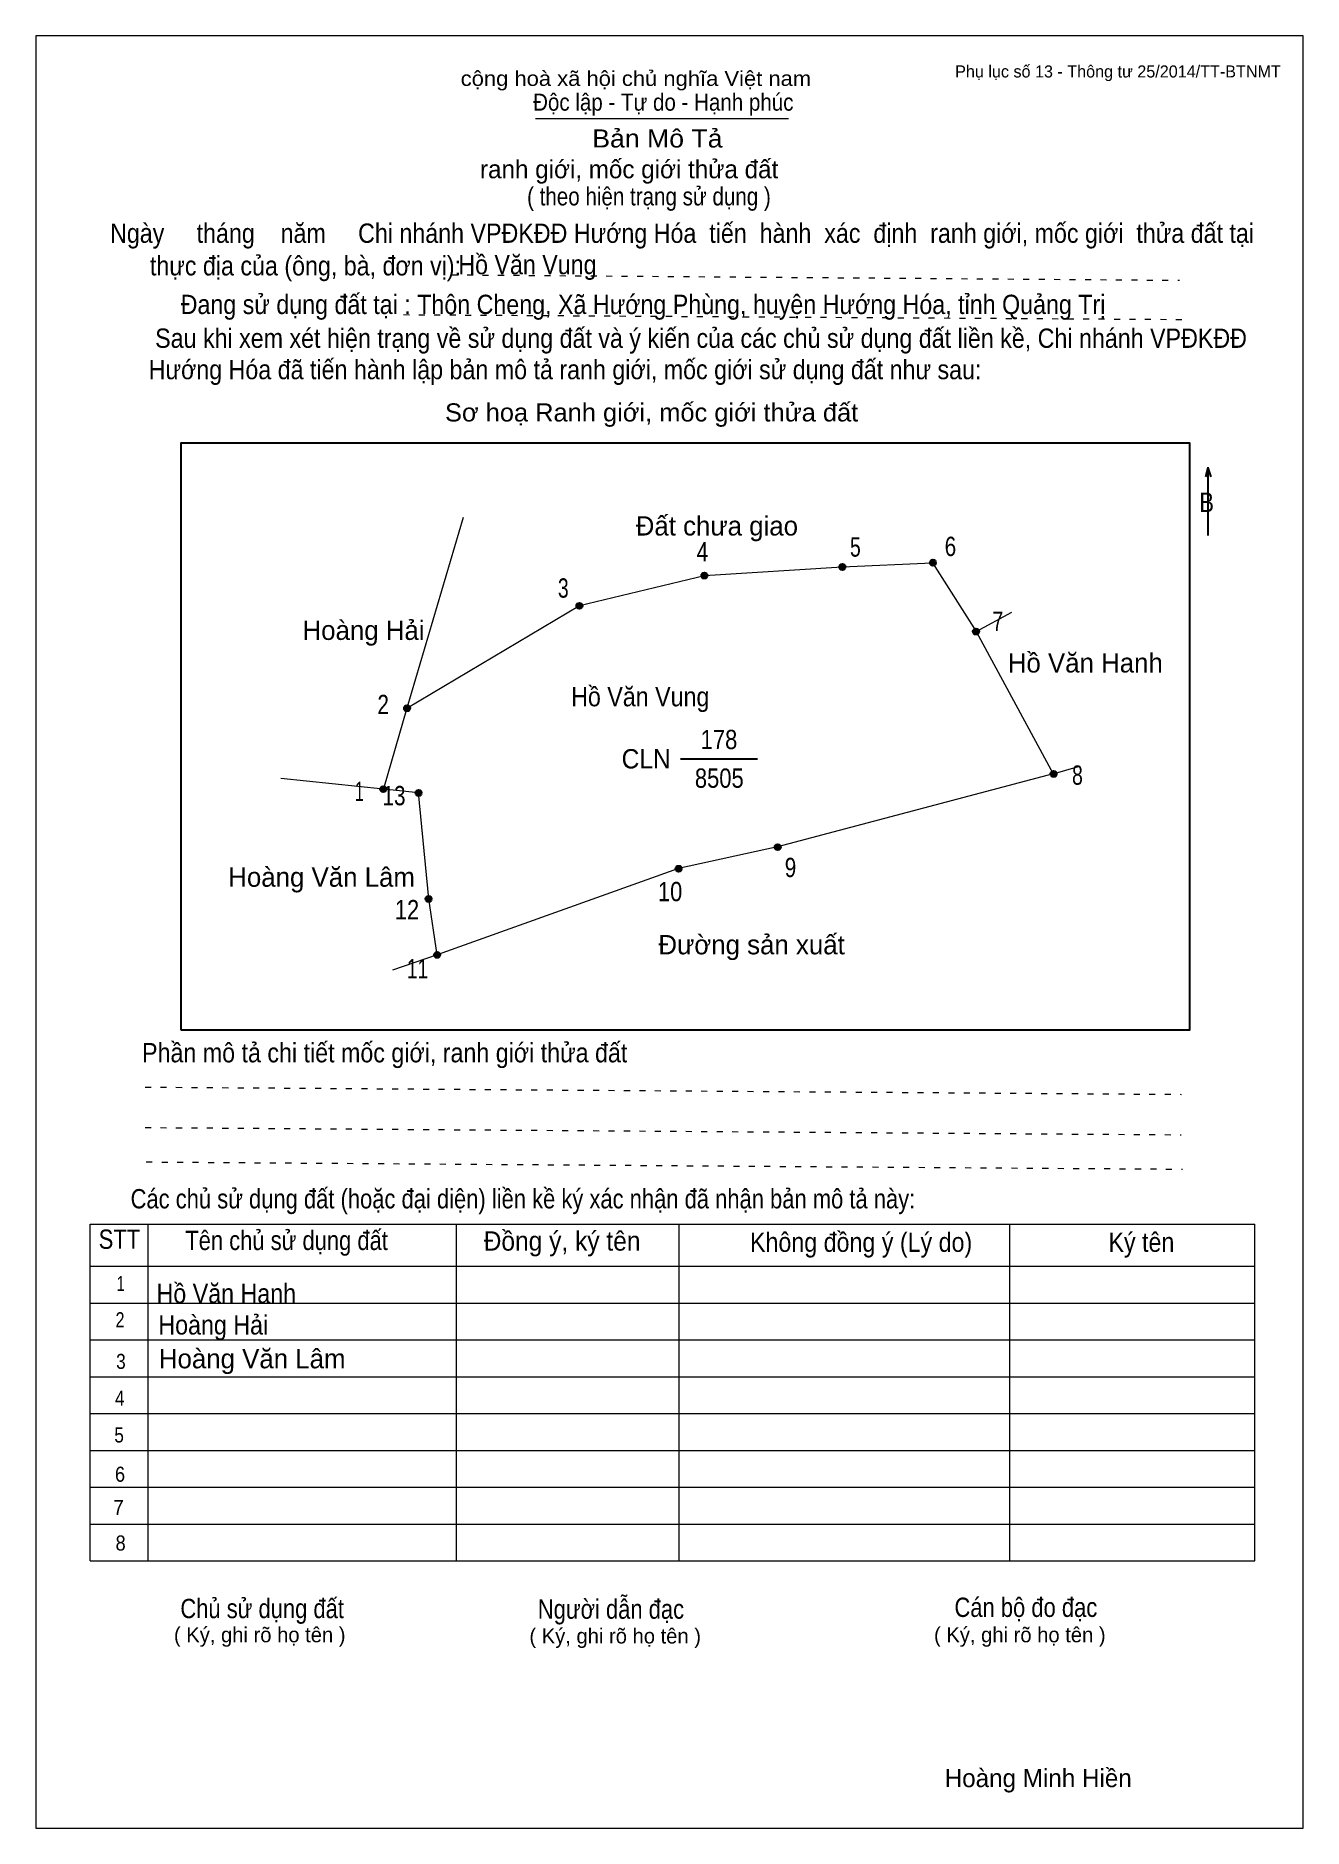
# Model space of a CAD drawing. Header units: centimetres. Extents: x 0 to 21, y 0 to 29.7.
import ezdxf
from ezdxf.enums import TextEntityAlignment as Align

# ---------------------------------------------------------------- set-up
doc = ezdxf.new("R2010")
doc.units = ezdxf.units.CM
doc.header["$LTSCALE"] = 0.13
doc.linetypes.add('DOTTED', pattern=[1.5, 0.3, -1.2])
for name, color, linetype, lineweight in [('1', 7, 'Continuous', 13), ('32', 7, 'Continuous', 25), ('33', 7, 'Continuous', 25), ('6', 7, 'Continuous', 13), ('62', 7, 'Continuous', 13)]:
    doc.layers.add(name, color=color, linetype=linetype, lineweight=lineweight)
doc.layers.add('34', color=7, linetype='Continuous')
doc.layers.add('63', color=7, linetype='Continuous')

msp = doc.modelspace()

# ---------------------------------------------------------------- hatches: boundary and pattern name
at = {"layer": '32'}
for points in [[(11.1286, 20.7557, 1), (11.0286, 20.7557, 1)], [(13.4143, 20.8986, 1), (13.3143, 20.8986, 1)], [(14.9143, 20.97, 1), (14.8143, 20.97, 1)], [(9.0571, 20.2557, 1), (8.9571, 20.2557, 1)], [(15.6286, 19.8271, 1), (15.5286, 19.8271, 1)], [(6.2007, 18.5571, 1), (6.1007, 18.5571, 1)], [(5.8064, 17.2171, 1), (5.7064, 17.2171, 1)], [(16.9143, 17.47, 1), (16.8143, 17.47, 1)], [(6.3914, 17.155, 1), (6.2914, 17.155, 1)], [(12.3429, 16.2557, 1), (12.2429, 16.2557, 1)], [(10.7, 15.8986, 1), (10.6, 15.8986, 1)], [(6.5571, 15.3986, 1), (6.4571, 15.3986, 1)], [(6.7, 14.47, 1), (6.6, 14.47, 1)]]:
    msp.add_hatch(color=256, dxfattribs=at).paths.add_polyline_path(points)

# ---------------------------------------------------------------- linework, layer by layer
at = {"layer": '1'}
msp.add_lwpolyline([(21, 0), (21, 29.7), (0, 29.7), (0, 0)], close=True, dxfattribs=at)
at = {"layer": '32'}
for centre in [(11.0786, 20.7557), (13.3643, 20.8986), (14.8643, 20.97), (9.0071, 20.2557), (15.5786, 19.8271), (6.1507, 18.5571), (5.7564, 17.2171), (16.8643, 17.47), (6.3414, 17.155), (12.2929, 16.2557), (10.65, 15.8986), (6.5071, 15.3986), (6.65, 14.47)]:
    msp.add_circle(centre, 0.05, dxfattribs=at)
at = {"layer": '33'}
msp.add_line((10.68, 17.72), (11.96, 17.72), dxfattribs=at)
at = {"layer": '6'}
for p, q in [((15.58, 19.83), (16.17, 20.15)), ((6.65, 14.47), (5.91, 14.22))]:
    msp.add_line(p, q, dxfattribs=at)
for points in [[(7.08, 21.72), (6.15, 18.56), (5.76, 17.22)], [(6.15, 18.56), (9.01, 20.26), (11.08, 20.76), (13.36, 20.9), (14.86, 20.97), (15.58, 19.83)], [(15.58, 19.83), (16.86, 17.47), (17.28, 17.59)], [(4.06, 17.4), (5.76, 17.22), (6.34, 17.16)], [(16.86, 17.47), (12.29, 16.26), (10.65, 15.9), (6.65, 14.47)], [(6.65, 14.47), (6.51, 15.4), (6.34, 17.16)]]:
    msp.add_lwpolyline(points, dxfattribs=at)
at = {"layer": '62'}
for p, q in [((8.28, 28.33), (12.47, 28.33)), ((0.9, 10.01), (20.2, 10.01)), ((0.9, 4.43), (0.9, 10.01)), ((1.86, 4.43), (1.86, 10.01)), ((6.97, 4.43), (6.97, 9.99)), ((10.66, 4.43), (10.66, 9.99)), ((16.14, 4.43), (16.14, 10.01)), ((20.2, 4.43), (20.2, 10.01)), ((0.9, 9.31), (20.2, 9.31)), ((0.9, 8.7), (20.2, 8.7)), ((0.9, 8.09), (20.2, 8.09)), ((0.9, 7.48), (20.2, 7.48)), ((0.9, 6.87), (20.2, 6.87)), ((0.9, 6.26), (20.2, 6.26)), ((0.9, 5.65), (20.2, 5.65)), ((0.9, 5.04), (20.2, 5.04)), ((0.9, 4.43), (20.2, 4.43))]:
    msp.add_line(p, q, dxfattribs=at)
at = {"layer": '62', "linetype": 'DOTTED'}
for p, q in [((6.89, 25.74), (18.95, 25.65)), ((6.09, 25.08), (19.04, 25)), ((1.81, 12.28), (18.98, 12.16)), ((1.81, 11.61), (18.98, 11.49)), ((1.83, 11.04), (19, 10.92))]:
    msp.add_line(p, q, dxfattribs=at)
at = {"layer": '62', "lineweight": 25}
for p, q in [((19.42, 22.54), (19.38, 22.39)), ((19.42, 22.55), (19.42, 21.42)), ((19.42, 22.54), (19.47, 22.39))]:
    msp.add_line(p, q, dxfattribs=at)
msp.add_lwpolyline([(2.4, 13.23), (19.12, 13.23), (19.12, 22.95), (2.4, 22.95)], close=True, dxfattribs=at)

# ---------------------------------------------------------------- texts
at = {"layer": '32'}
for s, width, p in [('5', 0.75, (13.58, 21.07)), ('6', 0.8, (15.155, 21.08)), ('4', 0.8, (11.045, 20.99)), ('3', 0.75, (8.74, 20.39)), ('7', 0.75, (15.94, 19.84)), ('2', 0.8, (5.755, 18.46)), ('8', 0.75, (17.26, 17.29)), ('1', 0.65, (5.36, 17.02)), ('13', 0.8, (5.935, 16.95)), ('9', 0.8, (12.505, 15.76)), ('10', 0.85, (10.51, 15.36)), ('12', 0.85, (6.15, 15.06)), ('11', 0.75, (6.325, 14.08))]:
    msp.add_text(s, height=0.32, dxfattribs=dict(at, width=width)).set_placement(p, align=Align.CENTER)
at = {"layer": '33'}
for s, p in [('Đất chưa giao', (11.285, 21.42)), ('Hoàng Hải', (5.43, 19.69)), ('Hồ Văn Hanh', (17.39, 19.15)), ('Hoàng Văn Lâm', (4.735, 15.6)), ('Đường sản xuất', (11.86, 14.48)), ('Hoàng Văn Lâm', (3.585, 7.62))]:
    msp.add_text(s, height=0.32, dxfattribs=at).set_placement(p, align=Align.CENTER)
at = {"layer": '33', "width": 0.85}
for s, p in [('178', (11.32, 17.88)), ('8505', (11.325, 17.24))]:
    msp.add_text(s, height=0.32, dxfattribs=at).set_placement(p, align=Align.CENTER)
at = {"layer": '33', "width": 0.95}
msp.add_text('CLN', height=0.32, dxfattribs=at).set_placement((10.52, 17.56), align=Align.RIGHT)
at = {"layer": '34', "width": 0.9}
for s, p in [('Hồ Văn Vung', (7, 25.75)), ('Hồ Văn Vung', (8.87, 18.59)), ('Hồ Văn Hanh', (2, 8.7)), ('Hoàng Hải', (2.03, 8.18))]:
    msp.add_text(s, height=0.32, dxfattribs=at).set_placement(p)
at = {"layer": '62'}
for s, height, width, p in [('cộng hoà xã hội chủ nghĩa Việt nam', 0.2474, 1.1, (7.04, 28.87)), ('Độc lập - Tự do - Hạnh phúc', 0.2828, 0.9, (8.24, 28.46)), ('Bản Mô Tả', 0.3, 1.1, (9.22, 27.85)), ('( theo hiện trạng sử dụng )', 0.3, 0.85, (8.14, 26.89)), ('Ngày     tháng    năm     Chi nhánh VPĐKĐĐ Hướng Hóa  tiến  hành  xác  định  ranh giới, mốc giới  thửa đất tại ', 0.32, 0.9, (1.23, 26.27)), ('thực địa của (ông, bà, đơn vị): ', 0.32, 0.9, (1.89, 25.73)), ('Đang sử dụng đất tại : Thôn Cheng, Xã Hướng Phùng, huyện Hướng Hóa, tỉnh Quảng Trị', 0.32, 0.9, (2.4, 25.09)), (' Sau khi xem xét hiện trạng về sử dụng đất và ý kiến của các chủ sử dụng đất liền kề, Chi nhánh VPĐKĐĐ ', 0.32, 0.9, (1.87, 24.53)), ('Hướng Hóa đã tiến hành lập bản mô tả ranh giới, mốc giới sử dụng đất như sau:', 0.32, 0.9, (1.87, 24.01)), ('Sơ hoạ Ranh giới, mốc giới thửa đất', 0.3, 1.05, (6.78, 23.31)), ('B', 0.32, 0.85, (19.28, 21.81)), ('Phần mô tả chi tiết mốc giới, ranh giới thửa đất ', 0.32, 0.9, (1.76, 12.69)), ('Các chủ sử dụng đất (hoặc đại diện) liền kề ký xác nhận đã nhận bản mô tả này:', 0.32, 0.85, (1.57, 10.27))]:
    msp.add_text(s, height=height, dxfattribs=dict(at, width=width)).set_placement(p)
msp.add_text('ranh giới, mốc giới thửa đất', height=0.3, dxfattribs=at).set_placement((7.36, 27.34))
for s, height, width, p in [('STT', 0.32, 0.85, (1.385, 9.6)), ('Tên chủ sử dụng đất', 0.32, 0.85, (4.155, 9.58)), ('Đồng ý, ký tên', 0.32, 0.95, (8.72, 9.57)), ('Không đồng ý (Lý do)', 0.32, 0.9, (13.675, 9.55)), ('Ký tên', 0.32, 0.9, (18.32, 9.55)), ('1', 0.25, 0.7, (1.405, 8.9)), ('2', 0.25, 0.8, (1.395, 8.3)), ('3', 0.25, 0.85, (1.41, 7.61)), ('4', 0.25, 0.85, (1.39, 7)), ('5', 0.25, 0.85, (1.38, 6.39)), ('6', 0.25, 0.9, (1.395, 5.74)), ('7', 0.25, 0.95, (1.37, 5.19)), ('8', 0.25, 0.9, (1.405, 4.6)), ('Người dẫn đạc', 0.32, 0.85, (9.53, 3.47)), ('Chủ sử dụng đất', 0.32, 0.85, (3.75, 3.48)), ('Cán bộ đo đạc', 0.32, 0.85, (16.405, 3.5))]:
    msp.add_text(s, height=height, dxfattribs=dict(at, width=width)).set_placement(p, align=Align.CENTER)
for p in [(3.71, 3.08), (9.6, 3.06), (16.305, 3.08)]:
    msp.add_text('( Ký, ghi rõ họ tên )', height=0.25, dxfattribs=at).set_placement(p, align=Align.CENTER)
at = {"layer": '63'}
msp.add_text('Phụ lục số 13 - Thông tư 25/2014/TT-BTNMT', height=0.2, dxfattribs=at).set_placement((20.63, 29.01), align=Align.RIGHT)
for s, height, p in [('D', 0.00066, (11.6003, 18.26)), ('D', 0.00066, (11.6003, 18.26)), ('Hoàng Minh Hiền', 0.3, (16.61, 0.68))]:
    msp.add_text(s, height=height, dxfattribs=at).set_placement(p, align=Align.CENTER)

doc.saveas('drawing.dxf')
